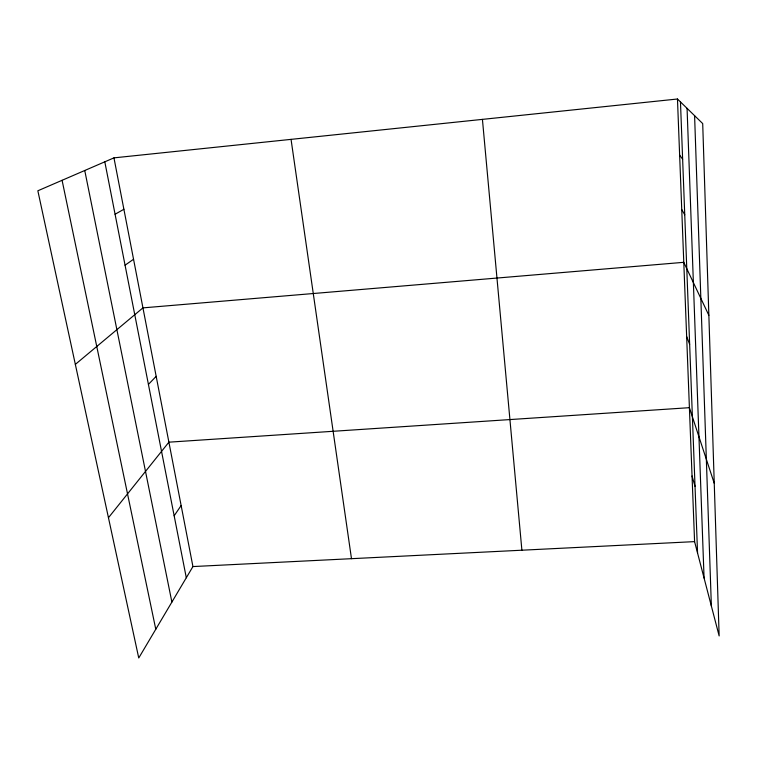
<?xml version="1.0" encoding="UTF-8"?>
<svg xmlns="http://www.w3.org/2000/svg" width="757" height="757" viewBox="0 0 757 757"><rect width="100%" height="100%" fill="white"/><g stroke="black" fill="none" stroke-linecap="round" stroke-linejoin="round"><path stroke-width="1.14" d="M113.957 157.863L192.931 566.567L138.749 657.994L37.85 190.783L113.957 157.863L677.468 99.006L702.704 123.571L719.15 635.937L694.585 541.624L677.468 99.006M174.157 515.772L181.141 505.534M108.459 517.712L168.896 442.173L689.4 407.682L714.248 483.316M148.419 384.405L156.179 376.333M75.34 364.391L142.95 307.872L683.779 262.319L708.864 315.328M125.056 265.196L133.554 259.254M115.073 214.25L123.893 209.273M192.931 566.567L694.585 541.624M679.635 155.09L682.634 159.225M681.735 209.5L684.744 214.78M686.646 336.524L689.655 344.312M692.04 475.992L695.03 486.325M62.083 180.298L155.781 629.266M84.746 170.495L171.886 602.08M104.807 161.818L186.307 577.761M291.048 139.364L351.485 558.685M482.427 119.379L521.895 550.216M680.467 101.93L697.557 553.064M687.072 108.355L704.067 578.026M694.595 115.679L711.372 606.092"/></g></svg>
